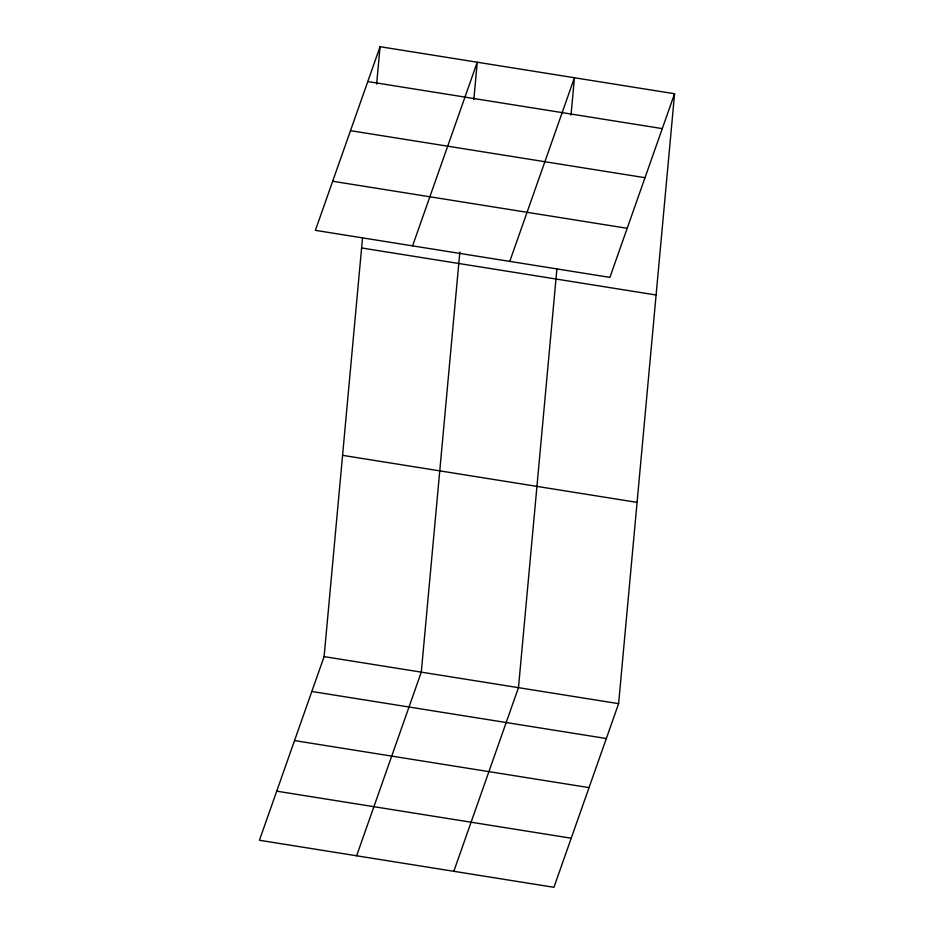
<?xml version="1.0" encoding="UTF-8"?>
<svg xmlns="http://www.w3.org/2000/svg" width="934" height="934" viewBox="0 0 934 934"><rect width="100%" height="100%" fill="white"/><g stroke="black" fill="none" stroke-linecap="round" stroke-linejoin="round"><path stroke-width="1.4" d="M674.57 93.739L609.902 277.386L315.388 230.348L380.068 46.7L674.57 93.739L618.612 703.652L553.932 887.3L259.43 840.261L324.098 656.614L362.52 237.913M376.636 84.083L380.068 46.7M459.843 251.993L421.292 672.13L356.613 855.789M473.818 99.599L477.251 62.216L412.583 245.875M556.898 268.945L518.475 687.658L453.807 871.305M571.013 115.127L574.445 77.744L509.766 261.392M367.786 81.573L662.299 128.612M350.495 130.667L645.009 177.705M332.679 181.254L627.193 228.293M361.598 247.965L656.112 295.004M342.568 455.337L637.081 502.375M324.098 656.614L618.612 703.652M311.816 691.487L606.329 738.525M294.525 740.58L589.039 787.619M276.709 791.168L571.223 838.207"/></g></svg>
